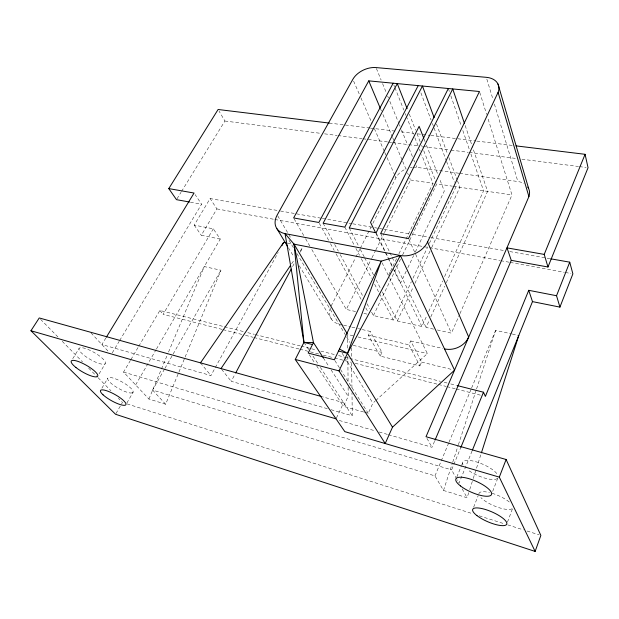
<?xml version="1.0" encoding="UTF-8"?>
<svg xmlns="http://www.w3.org/2000/svg" width="619" height="619" viewBox="0 0 619 619"><rect width="100%" height="100%" fill="white"/><g stroke="black" fill="none" stroke-linecap="round" stroke-linejoin="round"><path stroke-width="0.46" stroke-dasharray="3.1 2.32" d="M164.522 369.11L152.568 390.063L434.964 475.903L443.514 490.457L467.105 497.777L469.442 490.441M469.728 489.521L472.947 479.439M473.233 478.518L481.118 453.758M443.514 490.457L452.45 463.012M452.752 462.099L458.114 445.634M458.408 444.721L476.282 389.838M476.576 388.925L495.641 330.384L511.387 333.834M507.479 522.096L512.64 508.354M492.693 491.324L497.877 477.945M473.636 507.224L478.193 495.633M472.065 450.98L459.027 483.222L457.178 479.88M456.814 477.04L461.449 465.643M461.813 464.768L462.525 463.012M456.714 479.052L451.622 469.875L453.456 465.411M453.828 464.513L460.784 447.552M130.423 360.413L123.545 372.073L148.916 399.031L165.644 404.222L178.551 372.955M178.922 372.065L220.952 270.224L204.293 266.572L168.236 352.799M148.916 399.031L167.865 353.689M434.964 475.903L448.651 443.072M449.023 442.183L471.221 388.949M471.593 388.059L495.641 330.384M388.43 434.693L432 447.289L434.639 441.061M437.324 329.966L451.406 333.146L459.561 314.545M459.948 313.663L511.975 194.97L487.803 118.059M419.883 365.906L421.585 362.092L410.737 340.953L408.958 344.837L419.883 365.906L380.205 356.103L368.375 335.212L370.193 331.428L361.937 329.494M433.571 329.122L426.065 327.428L429.238 320.402M430.824 316.897L444.721 286.171M446.307 282.659L487.594 191.372L472.955 148.382M382.333 291.936L397.344 320.952L421.903 326.492L427.079 315.11M428.673 311.605L442.6 280.964M444.589 276.585L483.586 190.784L470.68 153.342M364.552 412.254L368.22 413.283L372.893 403.147L375.021 401.213M380.205 356.103L381.938 352.389L370.193 331.428M397.344 320.952L413.291 286.876M414.931 283.386L430.058 251.059M431.691 247.561L459.902 187.286L457.565 180.957M371.586 312.162L373.427 315.551L393.313 320.038L411.349 281.699M412.989 278.21L427.737 246.842M429.377 243.352L456.017 186.714M336.427 417.972L343.677 402.714L322.306 396.764M406.188 271.207L400.392 283.409L392.817 267.926M407.844 267.725L413.647 255.523M415.303 252.041L444.303 191.039L439.413 178.458M363.639 411.999L343.483 406.35L348.211 396.377L348.126 386.852M373.427 315.551L400.532 259.245M402.613 254.912L436.797 183.874L452.357 186.172M388.848 274.65L390.109 272.043M390.527 271.168L397.259 257.256M398.938 253.775L433.006 183.317L421.616 154.711M355.585 311.527L346.3 309.43L371.57 258.525M372.004 257.659L375.423 250.757M375.857 249.89L383.997 233.495M384.422 232.636L410.552 179.997L409.801 178.226M331.165 306.018L355.484 257.837M355.917 256.978L359.825 249.24M360.258 248.374L371.121 226.871M372.855 223.428L395.874 177.831A16.721 12.101 -23.2 0 1 406.203 168.84M327.312 408.656L231.212 381.319L235.297 373.675M292.578 266.58L294.853 262.332M300.308 252.134L302.583 247.886M105.895 337.959L101.887 344.543L210.94 375.555L278.148 252.513M165.002 368.274L172.655 354.865M173.134 354.029L220.952 270.224M135.631 384.91L155.934 349.913M156.421 349.077L220.24 239.073L213.3 228.829L194.219 225.107L210.096 198.56L279.556 210.847M126.872 403.031L133.07 392.322M116.008 413.484L121.061 404.803M121.517 404.014L122.438 402.427L118.376 398.311M222.113 329.401L163.091 314.375L213.3 228.829M130.911 359.585L138.277 347.089M138.764 346.261L159.88 310.452L223.482 326.523M220.24 239.073L201.307 235.282L216.905 208.905L210.096 198.56M101.918 388.136L107.776 378.294M99.079 373.907L105.276 363.593A15.135 4 29.9 0 0 87.736 349.333A15.135 4 29.9 0 0 83.635 354.958A15.135 4 29.9 0 0 105.276 363.593M112.232 352.9L119.181 341.332M119.676 340.504L201.57 204.208L195.14 194.629M176.988 198.838L181.027 192.285M181.529 191.472L224.898 121.022L219.072 111.141M72.74 358.687L79.1 348.42M291.626 263.779L294.327 259.779M300.254 250.981L302.412 247.786M375.725 400.57L427.389 353.581L389.862 278.418M329.246 123.065L369.489 127.978M370.448 128.094L395.363 131.143M401.112 131.839L413.569 133.364M417.399 133.828L429.857 135.352M430.816 135.468L475.849 140.97M476.808 141.086L513.213 145.535M224.898 121.022L320.712 133.348M324.549 133.836L337.007 135.437M337.959 135.561L361.914 138.641M362.873 138.764L387.788 141.968M388.747 142.091L391.618 142.463M392.578 142.587L417.492 145.79M423.241 146.525L450.067 149.976M451.027 150.1L468.274 152.32M469.233 152.444L516.184 158.479M521.933 159.215L578.471 166.488M579.423 166.612L586.131 167.47M412.803 167.238A16.721 12.101 -23.2 0 1 416.827 167.347L458.772 173.227M459.724 173.366L517.871 181.522A17.858 13.301 -17.3 0 1 524.1 183.642M410.552 179.997L433.006 183.317M453.27 186.304L511.975 194.97M280.508 211.009L321.416 218.252M322.367 218.414L351.863 223.637M352.815 223.799L373.744 227.506M374.696 227.676L378.503 228.349M379.455 228.512L383.254 229.185M384.206 229.355L408.942 233.734M412.749 234.408L429.88 237.433M430.832 237.603L504.09 250.563M509.793 251.569L549.757 258.641M190.42 202.189L201.57 204.208M216.905 208.905L273.861 219.296M274.813 219.466L422.893 246.486M423.845 246.656L428.596 247.523M429.54 247.693L499.788 260.506M500.74 260.684L509.282 262.239M510.226 262.41L564.335 272.283M565.286 272.461L570.981 273.497M287.479 243.066L291.247 243.801M512.308 334.036L518.792 335.452M363.933 313.407L368.576 314.46M342.686 324.975L339.019 324.108A17.773 13.92 -29.9 0 1 330.484 307.535M343.599 325.184L350.934 326.909M351.855 327.126L357.356 328.418M358.269 328.635L361.024 329.277M410.737 340.953L442.631 348.443M368.375 335.212L408.958 344.837M353.271 335.831L347.638 334.477L347.77 348.76M357.96 336.953L427.389 353.581M353.279 345.371L381.938 352.389M421.585 362.092L452.737 369.721M224.418 326.755L244.064 331.722M247.801 332.666L254.347 334.322M255.283 334.554L300.176 345.897M301.113 346.137L316.077 349.913M320.758 351.097L334.786 354.641M338.523 355.585L344.141 357.001M345.069 357.24L348.814 358.184M349.75 358.424L440.473 381.343M444.218 382.287L447.019 382.999M450.764 383.942L456.373 385.358M223.049 329.641L241.789 334.407M245.534 335.359L253.032 337.27M253.968 337.51L298.938 348.961M299.875 349.193L319.551 354.207M323.296 355.159L333.602 357.782M334.539 358.022L351.399 362.316M355.151 363.268L437.594 384.26M438.531 384.5L446.028 386.403M446.964 386.643L455.391 388.794M456.335 389.026L481.628 395.471M331.01 409.701L352.265 415.751L351.994 392.779M339.297 420.487L375.447 430.94M379.161 432.008L387.502 434.422M123.545 372.073L451.622 469.875M127.034 403.89L472.8 513.778M479.238 515.828L504.075 523.72M507.75 524.889L523.388 529.856M527.063 531.025L539.025 534.824M40.583 319.327L58.171 337.185M62.233 341.301L82.528 361.906M88.618 368.088L97.407 377.017M98.081 377.706L110.94 390.751M90.954 332.86L108.743 351.878M152.568 390.063L165.644 404.222M200.494 362.85L210.94 375.555M159.88 310.452L163.091 314.375M221.602 369.311L231.212 381.319M194.219 225.107L201.307 235.282M309.237 354.672L314.506 362.618M316.611 365.798L343.483 406.35M303.944 342.408L308.711 349.642M312.951 356.08L317.717 363.314M320.363 367.338L352.265 415.751M323.319 357.852L329.022 366.68M331.095 369.891L348.211 396.377M334.879 360.583L340.009 368.692M340.527 369.504L368.22 413.283M342.121 353.201L344.141 356.474M344.644 357.295L372.893 403.147M288.361 247.693L293.816 256.738M299.263 265.775L331.459 319.203M288.996 240.265L293.452 247.739M296.919 253.55L346.176 336.117M346.655 336.914L349.998 342.516M277.699 215.822L291.433 238.996M294.102 218.778L305.113 237.905M305.593 238.741L309.902 246.223M311.821 249.55L346.3 309.43M426.94 438.345L432 447.289M462.169 488.878L467.105 497.777M319.311 223.32L328.604 240.234M330.469 243.623L334.183 250.386M336.04 253.767L361.14 299.441M365.783 307.898L368.112 312.131M323.126 223.242L332.813 241.023M334.662 244.412L338.353 251.19M340.202 254.579L362.811 296.075M366.966 303.697L369.736 308.78M344.822 227.134L354.161 245.039M355.94 248.443L359.5 255.26M361.279 258.672L371.516 278.279M374.627 284.245L379.076 292.764M379.524 293.615L393.313 320.038M349.224 227.931L358.494 245.851M360.258 249.264L364.235 256.947M364.676 257.798L373.505 274.867M376.151 279.989L380.569 288.516M382.101 262.866L389.436 277.552M376.112 232.759L385.436 251.848M385.861 252.714L392.647 266.603M394.342 270.077L421.903 326.492M375.988 233.525L384.825 251.585M385.242 252.444L387.765 257.605M388.19 258.463L392.392 267.068M380.67 233.572L389.498 251.825M389.916 252.691L394.543 262.255M396.222 265.729L426.065 327.428M408.919 239.452L451.406 333.146M353.604 81.097L360.521 96.928M360.908 97.81L372.05 123.313M374.356 128.59L384.345 151.454M384.732 152.328L386.651 156.731M387.037 157.605L394.721 175.192M395.108 176.075L395.874 177.831M380.685 109.192L381.436 110.963M382.929 114.5L392.26 136.629M392.632 137.511L394.125 141.055M394.496 141.937L402.335 160.53M402.714 161.412L406.072 169.382M407.565 172.918L408.308 174.69M376.391 68.469L381.126 80.052M382.581 83.611L386.225 92.525M387.68 96.084L388.415 97.864M389.869 101.431L398.976 123.699M399.34 124.589L400.067 126.369M401.53 129.936L407.72 145.078M409.174 148.637L412.455 156.661M413.918 160.22L414.645 162M416.1 165.567L416.827 167.347M393.854 84.996L394.566 86.784M394.922 87.681L403.82 110.027M405.244 113.602L405.956 115.389M406.312 116.279L413.43 134.153M414.854 137.735L418.057 145.775M419.481 149.349L420.193 151.137M409.267 114.043L415.62 130.16M417.036 133.743L420.216 141.797M421.624 145.38L422.328 147.167M423.744 150.75L436.093 182.087M424.03 138.911L425.075 141.604M426.476 145.202L438.012 174.86M420.905 92.842L431.033 119.916M432.387 123.529L433.733 127.135M434.074 128.04L446.222 160.538M446.562 161.435L454.331 182.195M436.496 124.001L447.529 153.837M448.868 157.45L457.232 180.052M448.334 88.509L449.587 92.161M450.849 95.813L461.24 125.951M462.811 130.516L469.419 149.69M465.171 125.518L472.645 147.469M479.74 92.417L486.65 114.391M486.851 79.162L493.003 99.45M494.395 104.062L517.871 181.522M351.46 347.785L351.577 357.356M351.646 363.105L351.94 387.989M347.839 356.382L348.079 382.093M410.32 167.594A16.721 12.101 -23.2 0 1 411.975 167.323M512.122 508.717A18.415 5.556 23.3 0 1 497.382 507.123A18.415 5.556 23.3 0 1 480.893 497.622M478.889 493.854A18.415 5.556 23.3 0 1 489.513 492.562M492.097 493.273A18.415 5.556 23.3 0 1 509.986 502.605M497.397 478.464A19.282 6.19 23.5 0 1 467.461 469.612M463.051 464.939A19.282 6.19 23.5 0 1 476.29 461.867A19.282 6.19 23.5 0 1 497.823 475.144M132.195 392.926L130.532 393.011A14.469 3.691 29.3 0 1 109.424 381.714A14.469 3.691 29.3 0 1 118.662 380.198L122.028 381.923A14.469 3.691 29.3 0 1 132.195 392.926"/><path stroke-width="0.93" d="M481.412 452.837L518.792 335.452M321.369 396.5L39.237 317.949L30.95 330.739L115.552 414.273L535.133 551.421L540.859 535.412L506.125 459.499L426.019 436.72L528.912 196.563A17.858 13.301 -17.3 0 0 527.821 187.093M535.133 551.421L499.301 477.133L506.125 459.499M559.924 307.109L556.535 295.727L528.742 290.311L532.479 301.615L559.924 307.109L572.885 273.846L569.735 262.17L550.709 258.804M556.535 295.727L569.735 262.17M472.429 450.083L532.479 301.615M547.97 266.998L544.217 254.394L507.023 247.879L511.263 260.344L547.97 266.998L588.05 167.718L585.079 154.309L516.091 145.883M528.742 290.311L485.373 396.423L483.501 392.214L457.309 385.598M544.217 254.394L585.079 154.309M460.784 447.552L483.501 392.214M435.018 440.171L511.263 260.344M312.487 344.543L303.944 342.408L285.034 233.626L400.361 255.492L454.563 370.17L392.5 427.187L385.204 443.529L338.995 370.874L295.263 359.453L303.944 342.408L294.048 244.165L285.034 233.626A19.885 14.245 -29.9 0 1 277.204 214.994L352.838 79.34A18.562 12.187 -24.3 0 1 376.027 67.579L486.294 77.321A19.955 13.556 -19.4 0 1 498.094 92.347L528.912 196.563M323.319 357.852L313.469 342.601L294.048 244.165L381.242 261.141L400.361 255.492A21.286 16.14 -24.1 0 0 427.567 241.99L498.094 92.347M303.944 342.408L313.469 342.601L308.177 353.085L334.368 359.778L381.242 261.141L347.514 353.31L338.995 370.874M448.334 88.509L376.112 232.759L349.224 227.931L422.452 86.026L434.151 117.672M418.204 85.615L344.822 227.134L323.126 223.242L397.266 83.611L407.155 108.673M235.754 372.824L291.216 269.133M393.142 83.209L318.847 222.476L293.623 217.942L368.746 80.865L479.454 91.504L408.517 238.578L380.67 233.572L452.713 88.935L464.552 123.692M400.361 255.492L347.514 353.31L392.5 427.187M281.854 245.728L283.711 242.331L285.599 242.694M106.391 337.131L194.064 193.035L168.786 188.602L218.097 109.493L329.246 123.065M221.006 368.56L290.551 265.381M200.494 362.85L283.711 242.331M189.491 202.018L176.485 199.658L168.786 188.602M338.632 351.081L347.514 353.31L339.599 349.108M30.95 330.739L336.024 418.815M499.301 477.133L344.822 431.636L295.263 359.453M276.972 228.79L287.371 246.053M294.048 244.165L347.151 333.649M375.563 232.667L370.518 222.345L419.133 126.33L423.675 138.014M427.567 241.99L468.684 337.038A18.895 15.552 -22.5 0 1 444.504 348.884M368.746 80.865L380.314 108.31M497.978 84.022L528.626 188.501M476.963 515.627A18.555 5.339 23.5 0 0 506.017 524.982A18.555 5.339 23.5 0 0 486.17 509.731A18.555 5.339 23.5 0 0 476.963 515.627M460.497 485.954A19.437 5.95 23.7 0 0 490.852 495.347A19.437 5.95 23.7 0 0 469.775 478.92A19.437 5.95 23.7 0 0 460.497 485.954M103.048 394.806A14.554 3.544 29.2 0 0 125.053 405.244A14.554 3.544 29.2 0 0 111.497 392.732A14.554 3.544 29.2 0 0 103.048 394.806M75.928 367.493A15.227 3.83 29.8 0 0 97.647 376.282A15.227 3.83 29.8 0 0 79.89 362.115A15.227 3.83 29.8 0 0 75.928 367.493"/></g></svg>
